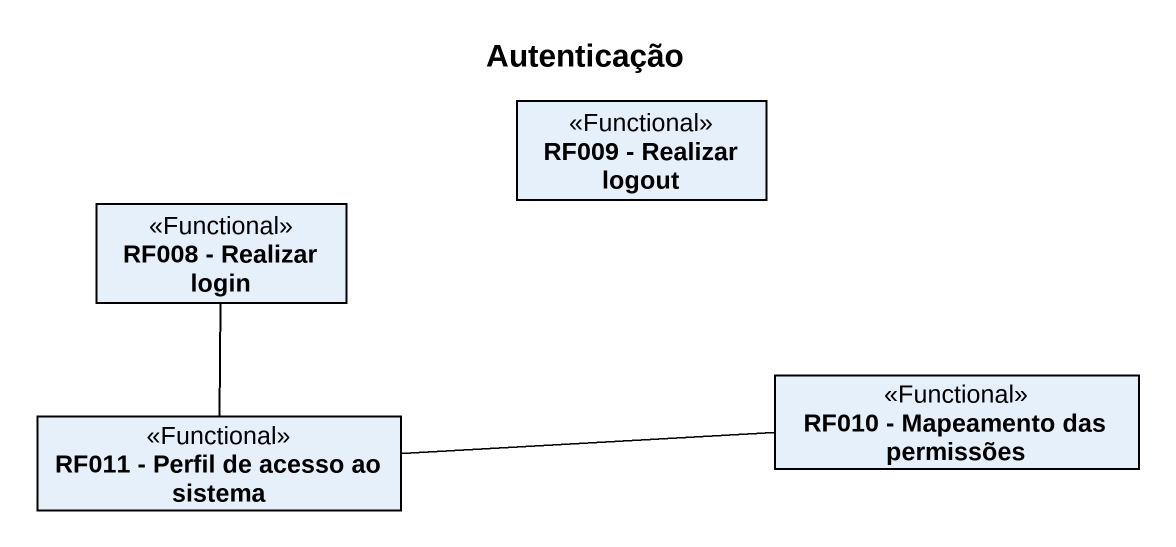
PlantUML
@startuml
title Autenticação
hide circle
hide empty members
class "RF009 - Realizar logout" as RF009_Realizar_logout <<Functional>>
class "RF008 - Realizar login" as RF008_Realizar_login <<Functional>>
class "RF010 - Mapeamento das permissões" as RF010_Mapeamento_das <<Functional>>
class "RF011 - Perfil de acesso ao sistema" as RF011_Perfil_de_acesso_ao <<Functional>>
RF011_Perfil_de_acesso_ao -up- RF008_Realizar_login
RF011_Perfil_de_acesso_ao -right- RF010_Mapeamento_das
@enduml
